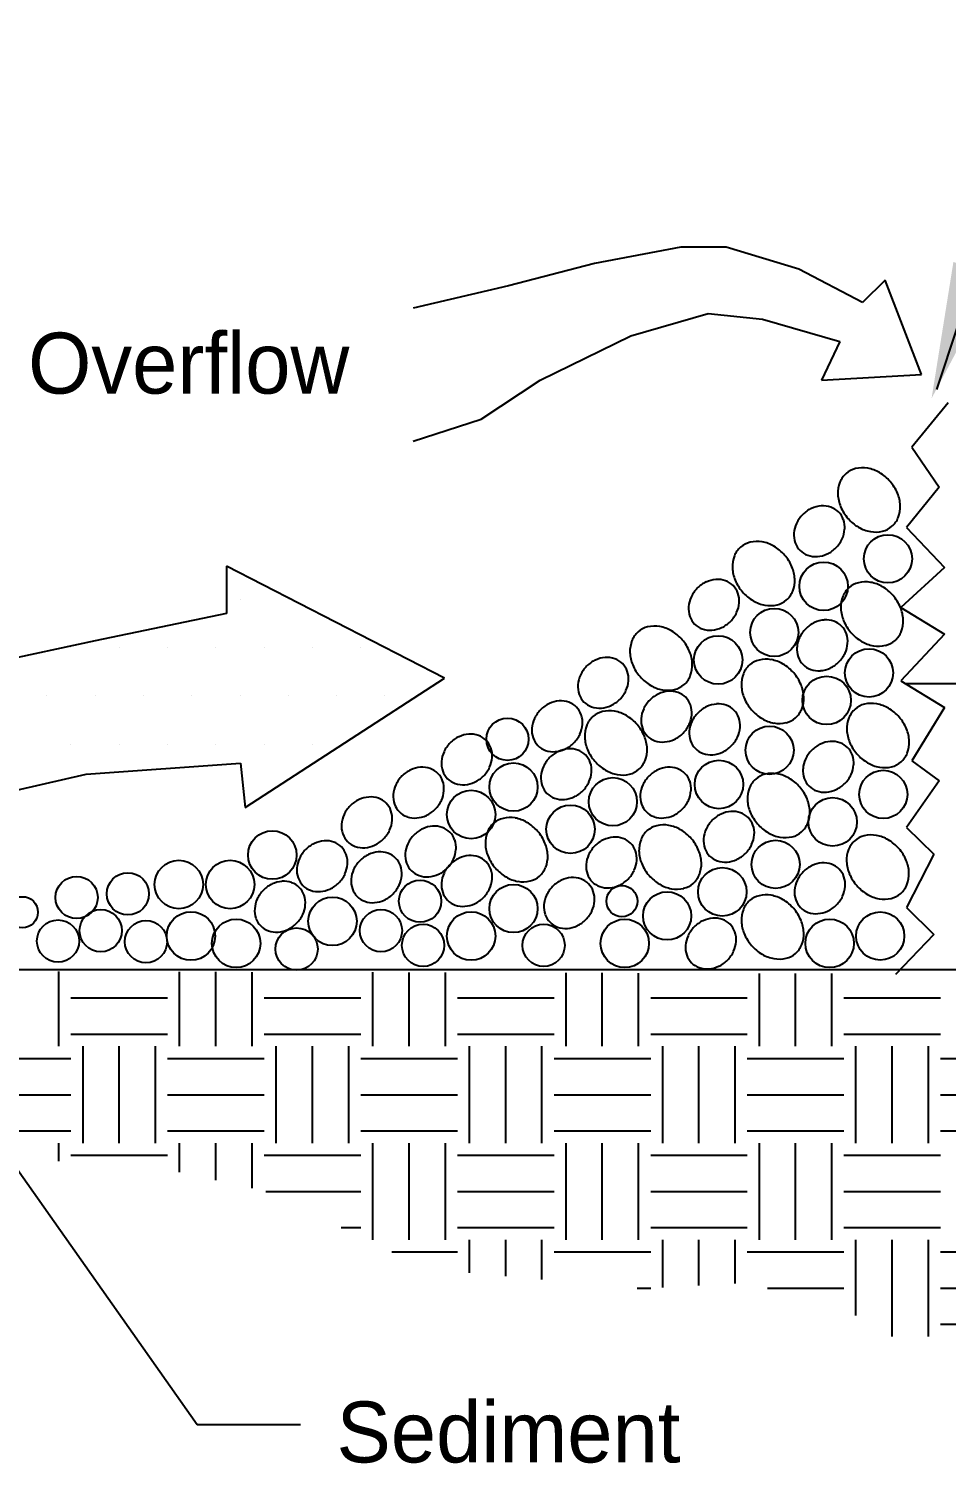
# Paper-space layout 'ESC' of a CAD drawing. Header units: feet, sheet in inches. Extents: x -1.2 to 33.8, y 0.1 to 22.9.
# Drawn here: x 21.08 to 22.379, y 10.375 to 12.406 of the extents above; entities that cross this region are included whole.
import ezdxf

# ---------------------------------------------------------------- set-up
doc = ezdxf.new("R2010")
doc.units = ezdxf.units.FT
doc.header["$MEASUREMENT"] = 0
doc.layers.add('TBLK', color=7, linetype='Continuous')
doc.styles.add('LEROY', font='leroy.shx')

# ---------------------------------------------------------------- blocks, each defined once
blk = doc.blocks.new('ESC DET')
at = {"layer": 'TBLK'}
for p, q in [((24.0185, 12.4035), (24.1877, 12.9142)), ((23.6562, 12.6053), (23.534, 12.5818)), ((23.7205, 12.6053), (23.6562, 12.6053)), ((23.8234, 12.5739), (23.7205, 12.6053)), ((23.534, 12.5818), (23.4119, 12.5503)), ((23.9134, 12.5268), (23.8234, 12.5739)), ((23.4119, 12.5503), (23.2769, 12.5189)), ((23.9455, 12.5582), (23.9134, 12.5268)), ((23.997, 12.4247), (23.9455, 12.5582)), ((23.5855, 12.4797), (23.6948, 12.5111)), ((23.6948, 12.5111), (23.7719, 12.5032)), ((23.7719, 12.5032), (23.8812, 12.4718)), ((23.4569, 12.4169), (23.5855, 12.4797)), ((23.8812, 12.4718), (23.8555, 12.4169)), ((23.8555, 12.4169), (23.997, 12.4247)), ((23.3733, 12.3619), (23.4569, 12.4169)), ((24.0347, 12.385), (23.9833, 12.3219)), ((23.2769, 12.3305), (23.3733, 12.3619)), ((23.9833, 12.3219), (24.022, 12.2653)), ((24.022, 12.2653), (23.9756, 12.2086)), ((23.9756, 12.2086), (24.0297, 12.152)), ((23.013, 12.1537), (23.013, 12.0865)), ((23.3213, 11.9951), (23.013, 12.1537)), ((24.0297, 12.152), (23.9679, 12.0953)), ((23.0319, 12.1071), (23.0319, 12.1071)), ((23.1003, 12.1071), (23.1003, 12.1071)), ((23.013, 12.0865), (22.8268, 12.0478)), ((23.9679, 12.0953), (24.0297, 12.0576)), ((22.8268, 12.0478), (22.5696, 11.9929)), ((22.7925, 12.0387), (22.7925, 12.0387)), ((22.8609, 12.0387), (22.8609, 12.0387)), ((22.9293, 12.0387), (22.9293, 12.0387)), ((22.9977, 12.0387), (22.9977, 12.0387)), ((23.0661, 12.0387), (23.0661, 12.0387)), ((23.1346, 12.0387), (23.1346, 12.0387)), ((23.203, 12.0387), (23.203, 12.0387)), ((24.0297, 12.0576), (23.9679, 11.9915)), ((23.0394, 11.8122), (23.3213, 11.9951)), ((23.9679, 11.9915), (24.0297, 11.9537)), ((23.9742, 11.9876), (24.5171, 11.9876)), ((22.7583, 11.9703), (22.7583, 11.9703)), ((22.8267, 11.9703), (22.8267, 11.9703)), ((22.8951, 11.9703), (22.8951, 11.9703)), ((22.9635, 11.9703), (22.9635, 11.9703)), ((23.0319, 11.9703), (23.0319, 11.9703)), ((23.1003, 11.9703), (23.1003, 11.9703)), ((23.1688, 11.9703), (23.1688, 11.9703)), ((23.2372, 11.9703), (23.2372, 11.9703)), ((24.0297, 11.9537), (23.9833, 11.8782)), ((22.7925, 11.9019), (22.7925, 11.9019)), ((22.8609, 11.9019), (22.8609, 11.9019)), ((22.9293, 11.9019), (22.9293, 11.9019)), ((22.9977, 11.9019), (22.9977, 11.9019)), ((23.0661, 11.9019), (23.0661, 11.9019)), ((23.1346, 11.9019), (23.1346, 11.9019)), ((23.9833, 11.8782), (24.022, 11.8499)), ((22.6082, 11.8123), (22.8139, 11.8594)), ((22.8139, 11.8594), (23.0325, 11.8751)), ((23.0325, 11.8751), (23.0394, 11.8122)), ((24.022, 11.8499), (23.9756, 11.7838)), ((23.9756, 11.7838), (24.0143, 11.746)), ((24.0143, 11.746), (23.9756, 11.6705)), ((23.9756, 11.6705), (24.0143, 11.6327)), ((24.0143, 11.6327), (23.9602, 11.5761)), ((24.517, 11.5827), (21.8384, 11.5827)), ((22.7754, 11.4743), (22.7754, 11.5802)), ((22.9464, 11.4743), (22.9464, 11.5797)), ((22.9977, 11.4743), (22.9977, 11.5796)), ((23.049, 11.4743), (23.049, 11.5794)), ((23.2201, 11.4743), (23.2201, 11.579)), ((23.2714, 11.4743), (23.2714, 11.5788)), ((23.3227, 11.4743), (23.3227, 11.5787)), ((23.4937, 11.4743), (23.4937, 11.5782)), ((23.545, 11.4743), (23.545, 11.5781)), ((23.5964, 11.4743), (23.5964, 11.5779)), ((23.7674, 11.4743), (23.7674, 11.5775)), ((23.8187, 11.4743), (23.8187, 11.5773)), ((23.87, 11.4743), (23.87, 11.5772)), ((22.5331, 11.56), (22.9711, 10.939)), ((22.7925, 11.5427), (22.9293, 11.5427)), ((23.0661, 11.5427), (23.203, 11.5427)), ((23.3398, 11.5427), (23.4766, 11.5427)), ((23.6135, 11.5427), (23.7503, 11.5427)), ((23.8871, 11.5427), (24.024, 11.5427)), ((22.7925, 11.4914), (22.9293, 11.4914)), ((23.0661, 11.4914), (23.203, 11.4914)), ((23.3398, 11.4914), (23.4766, 11.4914)), ((23.6135, 11.4914), (23.7503, 11.4914)), ((23.8871, 11.4914), (24.024, 11.4914)), ((22.8096, 11.3374), (22.8096, 11.4743)), ((22.8609, 11.3374), (22.8609, 11.4743)), ((22.9122, 11.3374), (22.9122, 11.4743)), ((23.0832, 11.3374), (23.0832, 11.4743)), ((23.1346, 11.3374), (23.1346, 11.4743)), ((23.1859, 11.3374), (23.1859, 11.4743)), ((23.3569, 11.3374), (23.3569, 11.4743)), ((23.4082, 11.3374), (23.4082, 11.4743)), ((23.4595, 11.3374), (23.4595, 11.4743)), ((23.6306, 11.3374), (23.6306, 11.4743)), ((23.6819, 11.3374), (23.6819, 11.4743)), ((23.7332, 11.3374), (23.7332, 11.4743)), ((23.9042, 11.3374), (23.9042, 11.4743)), ((23.9555, 11.3374), (23.9555, 11.4743)), ((24.0069, 11.3374), (24.0069, 11.4743)), ((22.6556, 11.4572), (22.7925, 11.4572)), ((22.9293, 11.4572), (23.0661, 11.4572)), ((23.203, 11.4572), (23.3398, 11.4572)), ((23.4766, 11.4572), (23.6135, 11.4572)), ((23.7503, 11.4572), (23.8871, 11.4572)), ((24.024, 11.4572), (24.1608, 11.4572)), ((22.6556, 11.4058), (22.7925, 11.4058)), ((22.9293, 11.4058), (23.0661, 11.4058)), ((23.203, 11.4058), (23.3398, 11.4058)), ((23.4766, 11.4058), (23.6135, 11.4058)), ((23.7503, 11.4058), (23.8871, 11.4058)), ((24.024, 11.4058), (24.1608, 11.4058)), ((22.6556, 11.3545), (22.7925, 11.3545)), ((22.9293, 11.3545), (23.0661, 11.3545)), ((23.203, 11.3545), (23.3398, 11.3545)), ((23.4766, 11.3545), (23.6135, 11.3545)), ((23.7503, 11.3545), (23.8871, 11.3545)), ((24.024, 11.3545), (24.1608, 11.3545)), ((22.7754, 11.3115), (22.7754, 11.3374)), ((22.9464, 11.2961), (22.9464, 11.3374)), ((22.9977, 11.2847), (22.9977, 11.3374)), ((23.049, 11.2733), (23.049, 11.3374)), ((23.2201, 11.2006), (23.2201, 11.3374)), ((23.2714, 11.2006), (23.2714, 11.3374)), ((23.3227, 11.2006), (23.3227, 11.3374)), ((23.4937, 11.2006), (23.4937, 11.3374)), ((23.545, 11.2006), (23.545, 11.3374)), ((23.5964, 11.2006), (23.5964, 11.3374)), ((23.7674, 11.2006), (23.7674, 11.3374)), ((23.8187, 11.2006), (23.8187, 11.3374)), ((23.87, 11.2006), (23.87, 11.3374)), ((22.7925, 11.3203), (22.9293, 11.3203)), ((23.0661, 11.3203), (23.203, 11.3203)), ((23.3398, 11.3203), (23.4766, 11.3203)), ((23.6135, 11.3203), (23.7503, 11.3203)), ((23.8871, 11.3203), (24.024, 11.3203)), ((23.0683, 11.269), (23.203, 11.269)), ((23.3398, 11.269), (23.4766, 11.269)), ((23.6135, 11.269), (23.7503, 11.269)), ((23.8871, 11.269), (24.024, 11.269)), ((23.1751, 11.2177), (23.203, 11.2177)), ((23.3398, 11.2177), (23.4766, 11.2177)), ((23.6135, 11.2177), (23.7503, 11.2177)), ((23.8871, 11.2177), (24.024, 11.2177)), ((23.3569, 11.1539), (23.3569, 11.2006)), ((23.4082, 11.1492), (23.4082, 11.2006)), ((23.4595, 11.1445), (23.4595, 11.2006)), ((23.6306, 11.1328), (23.6306, 11.2006)), ((23.6819, 11.1358), (23.6819, 11.2006)), ((23.7332, 11.1388), (23.7332, 11.2006)), ((23.9042, 11.0933), (23.9042, 11.2006)), ((23.9555, 11.0638), (23.9555, 11.2006)), ((24.0069, 11.0638), (24.0069, 11.2006)), ((23.2467, 11.1835), (23.3398, 11.1835)), ((23.4766, 11.1835), (23.6135, 11.1835)), ((23.7503, 11.1835), (23.8871, 11.1835)), ((24.024, 11.1835), (24.1608, 11.1835)), ((23.5944, 11.1322), (23.6135, 11.1322)), ((23.7791, 11.1322), (23.8871, 11.1322)), ((24.024, 11.1322), (24.1608, 11.1322)), ((24.024, 11.0809), (24.1608, 11.0809)), ((22.9711, 10.939), (23.1174, 10.939))]:
    blk.add_line(p, q, dxfattribs=at)
for centre, radius in [((23.9495, 12.1641), 0.0341), ((23.8584, 12.1252), 0.0343), ((23.7885, 12.0599), 0.0341), ((23.7091, 12.021), 0.0343), ((23.9227, 12.0026), 0.0341), ((23.8627, 11.9637), 0.0343), ((23.4107, 11.9088), 0.0299), ((23.7819, 11.8932), 0.0341), ((23.7102, 11.8448), 0.0343), ((23.4192, 11.8411), 0.0341), ((23.9429, 11.8307), 0.0341), ((23.3592, 11.8022), 0.0343), ((23.56, 11.8203), 0.0341), ((23.5, 11.7814), 0.0343), ((23.8712, 11.7918), 0.0343), ((23.0776, 11.7449), 0.0343), ((23.7904, 11.7317), 0.0341), ((22.9453, 11.7032), 0.0343), ((23.0179, 11.7032), 0.0343), ((22.8005, 11.6848), 0.0299), ((22.8731, 11.69), 0.0299), ((23.7149, 11.6928), 0.0343), ((23.2869, 11.6796), 0.0299), ((23.4192, 11.6692), 0.0341), ((23.5728, 11.6796), 0.022), ((22.7237, 11.664), 0.022), ((23.1629, 11.6511), 0.0343), ((23.6368, 11.6588), 0.0341), ((22.7742, 11.6232), 0.0299), ((22.8347, 11.6379), 0.0299), ((22.9624, 11.6303), 0.0343), ((23.0264, 11.6199), 0.0343), ((23.2315, 11.6379), 0.0299), ((23.3592, 11.6303), 0.0343), ((23.5768, 11.6199), 0.0343), ((23.8669, 11.6199), 0.0343), ((23.9386, 11.6303), 0.0341), ((22.8987, 11.6223), 0.0299), ((23.112, 11.6119), 0.0299), ((23.2912, 11.6171), 0.0299), ((23.4619, 11.6171), 0.0299)]:
    blk.add_circle(centre, radius, dxfattribs=at)
for centre, radius, start, end in [((23.9112, 12.2607), 0.032, 131.0935, 158.456), ((23.9112, 12.2607), 0.032, 103.731, 131.0935), ((23.9134, 12.2514), 0.0415, 79.7666, 103.731), ((23.9119, 12.2428), 0.0503, 59.4354, 79.7666), ((23.9061, 12.233), 0.0617, 41.0935, 59.4354), ((23.92, 12.2572), 0.0415, 158.456, 182.4204), ((23.9061, 12.233), 0.0617, 22.7517, 41.0935), ((23.9288, 12.2575), 0.0503, 182.4204, 202.7517), ((23.9166, 12.2374), 0.0503, 2.4204, 22.7517), ((23.8604, 12.1951), 0.0447, 135.0282, 154.6522), ((23.8604, 12.1951), 0.0447, 115.4042, 135.0282), ((23.8579, 12.2004), 0.0387, 94.3062, 115.4042), ((23.8575, 12.2051), 0.034, 70.7248, 94.3062), ((23.8592, 12.2101), 0.0287, 45.0282, 70.7248), ((23.8592, 12.2101), 0.0287, 19.3316, 45.0282), ((23.9393, 12.2619), 0.0617, 202.7517, 221.0935), ((23.9393, 12.2619), 0.0617, 221.0935, 239.4354), ((23.9342, 12.2342), 0.032, 311.0935, 338.456), ((23.9254, 12.2377), 0.0415, 338.456, 2.4204), ((23.855, 12.1976), 0.0387, 154.6522, 175.7502), ((23.8495, 12.2087), 0.0387, 334.6522, 355.7502), ((23.8543, 12.2084), 0.034, 355.7502, 19.3316), ((23.9335, 12.2521), 0.0503, 239.4354, 259.7666), ((23.932, 12.2435), 0.0415, 259.7666, 283.731), ((23.9342, 12.2342), 0.032, 283.731, 311.0935), ((23.7618, 12.1565), 0.032, 131.0935, 158.456), ((23.7618, 12.1565), 0.032, 103.731, 131.0935), ((23.7641, 12.1472), 0.0415, 79.7666, 103.731), ((23.7625, 12.1386), 0.0503, 59.4354, 79.7666), ((23.7567, 12.1288), 0.0617, 41.0935, 59.4354), ((23.8503, 12.198), 0.034, 175.7502, 199.3316), ((23.8453, 12.1962), 0.0287, 199.3316, 225.0282), ((23.8442, 12.2113), 0.0447, 315.0282, 334.6522), ((23.7707, 12.153), 0.0415, 158.456, 182.4204), ((23.7567, 12.1288), 0.0617, 22.7517, 41.0935), ((23.8453, 12.1962), 0.0287, 225.0282, 250.7248), ((23.8471, 12.2012), 0.034, 250.7248, 274.3062), ((23.8467, 12.2059), 0.0387, 274.3062, 295.4042), ((23.8442, 12.2113), 0.0447, 295.4042, 315.0282), ((23.7795, 12.1534), 0.0503, 182.4204, 202.7517), ((23.7672, 12.1332), 0.0503, 2.4204, 22.7517), ((23.7111, 12.0909), 0.0447, 135.0282, 154.6522), ((23.7111, 12.0909), 0.0447, 115.4042, 135.0282), ((23.7085, 12.0962), 0.0387, 94.3062, 115.4042), ((23.7082, 12.101), 0.034, 70.7248, 94.3062), ((23.7099, 12.1059), 0.0287, 45.0282, 70.7248), ((23.7099, 12.1059), 0.0287, 19.3316, 45.0282), ((23.79, 12.1578), 0.0617, 202.7517, 221.0935), ((23.776, 12.1335), 0.0415, 338.456, 2.4204), ((23.9154, 12.0992), 0.032, 131.0935, 158.456), ((23.9154, 12.0992), 0.032, 103.731, 131.0935), ((23.9177, 12.0899), 0.0415, 79.7666, 103.731), ((23.9161, 12.0813), 0.0503, 59.4354, 79.7666), ((23.9103, 12.0715), 0.0617, 41.0935, 59.4354), ((23.7057, 12.0934), 0.0387, 154.6522, 175.7502), ((23.7002, 12.1045), 0.0387, 334.6522, 355.7502), ((23.7049, 12.1042), 0.034, 355.7502, 19.3316), ((23.79, 12.1578), 0.0617, 221.0935, 239.4354), ((23.7842, 12.148), 0.0503, 239.4354, 259.7666), ((23.7849, 12.13), 0.032, 283.731, 311.0935), ((23.7849, 12.13), 0.032, 311.0935, 338.456), ((23.9243, 12.0957), 0.0415, 158.456, 182.4204), ((23.9103, 12.0715), 0.0617, 22.7517, 41.0935), ((23.701, 12.0938), 0.034, 175.7502, 199.3316), ((23.696, 12.092), 0.0287, 199.3316, 225.0282), ((23.6948, 12.1071), 0.0447, 315.0282, 334.6522), ((23.7826, 12.1393), 0.0415, 259.7666, 283.731), ((23.9331, 12.096), 0.0503, 182.4204, 202.7517), ((23.9208, 12.0759), 0.0503, 2.4204, 22.7517), ((23.6168, 12.0367), 0.032, 131.0935, 158.456), ((23.6168, 12.0367), 0.032, 103.731, 131.0935), ((23.619, 12.0274), 0.0415, 79.7666, 103.731), ((23.6175, 12.0187), 0.0503, 59.4354, 79.7666), ((23.6117, 12.0089), 0.0617, 41.0935, 59.4354), ((23.696, 12.092), 0.0287, 225.0282, 250.7248), ((23.6977, 12.097), 0.034, 250.7248, 274.3062), ((23.6974, 12.1017), 0.0387, 274.3062, 295.4042), ((23.6948, 12.1071), 0.0447, 295.4042, 315.0282), ((23.8647, 12.0335), 0.0447, 135.0282, 154.6522), ((23.8647, 12.0335), 0.0447, 115.4042, 135.0282), ((23.8621, 12.0389), 0.0387, 94.3062, 115.4042), ((23.8618, 12.0436), 0.034, 70.7248, 94.3062), ((23.8635, 12.0486), 0.0287, 45.0282, 70.7248), ((23.8635, 12.0486), 0.0287, 19.3316, 45.0282), ((23.9436, 12.1004), 0.0617, 202.7517, 221.0935), ((23.9436, 12.1004), 0.0617, 221.0935, 239.4354), ((23.9385, 12.0727), 0.032, 311.0935, 338.456), ((23.9296, 12.0762), 0.0415, 338.456, 2.4204), ((23.6256, 12.0332), 0.0415, 158.456, 182.4204), ((23.6117, 12.0089), 0.0617, 22.7517, 41.0935), ((23.8546, 12.0365), 0.034, 175.7502, 199.3316), ((23.8593, 12.0361), 0.0387, 154.6522, 175.7502), ((23.8538, 12.0472), 0.0387, 334.6522, 355.7502), ((23.8585, 12.0469), 0.034, 355.7502, 19.3316), ((23.9378, 12.0906), 0.0503, 239.4354, 259.7666), ((23.9362, 12.082), 0.0415, 259.7666, 283.731), ((23.9385, 12.0727), 0.032, 283.731, 311.0935), ((23.5544, 11.9805), 0.0447, 115.4042, 135.0282), ((23.5518, 11.9859), 0.0387, 94.3062, 115.4042), ((23.5514, 11.9906), 0.034, 70.7248, 94.3062), ((23.5532, 11.9956), 0.0287, 45.0282, 70.7248), ((23.6344, 12.0335), 0.0503, 182.4204, 202.7517), ((23.6222, 12.0133), 0.0503, 2.4204, 22.7517), ((23.7746, 11.9898), 0.032, 103.731, 131.0935), ((23.7769, 11.9805), 0.0415, 79.7666, 103.731), ((23.7753, 11.9719), 0.0503, 59.4354, 79.7666), ((23.8496, 12.0347), 0.0287, 199.3316, 225.0282), ((23.8484, 12.0498), 0.0447, 295.4042, 315.0282), ((23.8484, 12.0498), 0.0447, 315.0282, 334.6522), ((23.549, 11.9831), 0.0387, 154.6522, 175.7502), ((23.5544, 11.9805), 0.0447, 135.0282, 154.6522), ((23.5532, 11.9956), 0.0287, 19.3316, 45.0282), ((23.5482, 11.9939), 0.034, 355.7502, 19.3316), ((23.6449, 12.0379), 0.0617, 202.7517, 221.0935), ((23.6398, 12.0102), 0.032, 311.0935, 338.456), ((23.631, 12.0137), 0.0415, 338.456, 2.4204), ((23.7835, 11.9863), 0.0415, 158.456, 182.4204), ((23.7746, 11.9898), 0.032, 131.0935, 158.456), ((23.7695, 11.9621), 0.0617, 41.0935, 59.4354), ((23.7695, 11.9621), 0.0617, 22.7517, 41.0935), ((23.8496, 12.0347), 0.0287, 225.0282, 250.7248), ((23.8513, 12.0397), 0.034, 250.7248, 274.3062), ((23.851, 12.0444), 0.0387, 274.3062, 295.4042), ((23.5443, 11.9834), 0.034, 175.7502, 199.3316), ((23.5381, 11.9968), 0.0447, 315.0282, 334.6522), ((23.5435, 11.9942), 0.0387, 334.6522, 355.7502), ((23.6449, 12.0379), 0.0617, 221.0935, 239.4354), ((23.6391, 12.0281), 0.0503, 239.4354, 259.7666), ((23.6376, 12.0195), 0.0415, 259.7666, 283.731), ((23.6398, 12.0102), 0.032, 283.731, 311.0935), ((23.7923, 11.9866), 0.0503, 182.4204, 202.7517), ((23.78, 11.9665), 0.0503, 2.4204, 22.7517), ((23.4892, 11.9189), 0.0447, 115.4042, 135.0282), ((23.4867, 11.9243), 0.0387, 94.3062, 115.4042), ((23.4863, 11.929), 0.034, 70.7248, 94.3062), ((23.488, 11.934), 0.0287, 45.0282, 70.7248), ((23.5393, 11.9817), 0.0287, 199.3316, 225.0282), ((23.5393, 11.9817), 0.0287, 225.0282, 250.7248), ((23.5381, 11.9968), 0.0447, 295.4042, 315.0282), ((23.644, 11.9327), 0.0447, 135.0282, 154.6522), ((23.644, 11.9327), 0.0447, 115.4042, 135.0282), ((23.6414, 11.9381), 0.0387, 94.3062, 115.4042), ((23.641, 11.9428), 0.034, 70.7248, 94.3062), ((23.6428, 11.9478), 0.0287, 45.0282, 70.7248), ((23.6428, 11.9478), 0.0287, 19.3316, 45.0282), ((23.6378, 11.946), 0.034, 355.7502, 19.3316), ((23.7097, 11.92), 0.0387, 94.3062, 115.4042), ((23.7093, 11.9248), 0.034, 70.7248, 94.3062), ((23.8028, 11.991), 0.0617, 202.7517, 221.0935), ((23.7888, 11.9668), 0.0415, 338.456, 2.4204), ((23.924, 11.9273), 0.032, 103.731, 131.0935), ((23.9262, 11.918), 0.0415, 79.7666, 103.731), ((23.9247, 11.9093), 0.0503, 59.4354, 79.7666), ((23.4838, 11.9215), 0.0387, 154.6522, 175.7502), ((23.4892, 11.9189), 0.0447, 135.0282, 154.6522), ((23.488, 11.934), 0.0287, 19.3316, 45.0282), ((23.4831, 11.9323), 0.034, 355.7502, 19.3316), ((23.5528, 11.9168), 0.032, 131.0935, 158.456), ((23.541, 11.9867), 0.034, 250.7248, 274.3062), ((23.5528, 11.9168), 0.032, 103.731, 131.0935), ((23.5407, 11.9914), 0.0387, 274.3062, 295.4042), ((23.555, 11.9076), 0.0415, 79.7666, 103.731), ((23.5535, 11.8989), 0.0503, 59.4354, 79.7666), ((23.5477, 11.8891), 0.0617, 41.0935, 59.4354), ((23.6339, 11.9356), 0.034, 175.7502, 199.3316), ((23.6386, 11.9352), 0.0387, 154.6522, 175.7502), ((23.6331, 11.9464), 0.0387, 334.6522, 355.7502), ((23.7122, 11.9147), 0.0447, 135.0282, 154.6522), ((23.7122, 11.9147), 0.0447, 115.4042, 135.0282), ((23.7111, 11.9297), 0.0287, 45.0282, 70.7248), ((23.7111, 11.9297), 0.0287, 19.3316, 45.0282), ((23.7061, 11.928), 0.034, 355.7502, 19.3316), ((23.8028, 11.991), 0.0617, 221.0935, 239.4354), ((23.797, 11.9812), 0.0503, 239.4354, 259.7666), ((23.7977, 11.9633), 0.032, 283.731, 311.0935), ((23.7977, 11.9633), 0.032, 311.0935, 338.456), ((23.9328, 11.9238), 0.0415, 158.456, 182.4204), ((23.924, 11.9273), 0.032, 131.0935, 158.456), ((23.9189, 11.8995), 0.0617, 41.0935, 59.4354), ((23.9189, 11.8995), 0.0617, 22.7517, 41.0935), ((23.4791, 11.9218), 0.034, 175.7502, 199.3316), ((23.4783, 11.9326), 0.0387, 334.6522, 355.7502), ((23.5616, 11.9133), 0.0415, 158.456, 182.4204), ((23.5477, 11.8891), 0.0617, 22.7517, 41.0935), ((23.6289, 11.9338), 0.0287, 199.3316, 225.0282), ((23.6277, 11.9489), 0.0447, 295.4042, 315.0282), ((23.6277, 11.9489), 0.0447, 315.0282, 334.6522), ((23.7068, 11.9172), 0.0387, 154.6522, 175.7502), ((23.7021, 11.9176), 0.034, 175.7502, 199.3316), ((23.7014, 11.9283), 0.0387, 334.6522, 355.7502), ((23.7954, 11.9726), 0.0415, 259.7666, 283.731), ((23.9416, 11.9241), 0.0503, 182.4204, 202.7517), ((23.9294, 11.9039), 0.0503, 2.4204, 22.7517), ((23.3612, 11.872), 0.0447, 135.0282, 154.6522), ((23.3612, 11.872), 0.0447, 115.4042, 135.0282), ((23.3587, 11.8774), 0.0387, 94.3062, 115.4042), ((23.3583, 11.8821), 0.034, 70.7248, 94.3062), ((23.36, 11.8871), 0.0287, 45.0282, 70.7248), ((23.36, 11.8871), 0.0287, 19.3316, 45.0282), ((23.3551, 11.8854), 0.034, 355.7502, 19.3316), ((23.4741, 11.9201), 0.0287, 199.3316, 225.0282), ((23.4741, 11.9201), 0.0287, 225.0282, 250.7248), ((23.473, 11.9352), 0.0447, 295.4042, 315.0282), ((23.473, 11.9352), 0.0447, 315.0282, 334.6522), ((23.5704, 11.9137), 0.0503, 182.4204, 202.7517), ((23.5582, 11.8935), 0.0503, 2.4204, 22.7517), ((23.6289, 11.9338), 0.0287, 225.0282, 250.7248), ((23.6306, 11.9388), 0.034, 250.7248, 274.3062), ((23.6303, 11.9435), 0.0387, 274.3062, 295.4042), ((23.6971, 11.9158), 0.0287, 199.3316, 225.0282), ((23.696, 11.9309), 0.0447, 295.4042, 315.0282), ((23.696, 11.9309), 0.0447, 315.0282, 334.6522), ((23.8732, 11.8616), 0.0447, 115.4042, 135.0282), ((23.8707, 11.867), 0.0387, 94.3062, 115.4042), ((23.8703, 11.8717), 0.034, 70.7248, 94.3062), ((23.872, 11.8767), 0.0287, 45.0282, 70.7248), ((23.872, 11.8767), 0.0287, 19.3316, 45.0282), ((23.9521, 11.9285), 0.0617, 202.7517, 221.0935), ((23.9382, 11.9043), 0.0415, 338.456, 2.4204), ((23.3511, 11.875), 0.034, 175.7502, 199.3316), ((23.3558, 11.8746), 0.0387, 154.6522, 175.7502), ((23.3503, 11.8857), 0.0387, 334.6522, 355.7502), ((23.502, 11.8512), 0.0447, 135.0282, 154.6522), ((23.4759, 11.9251), 0.034, 250.7248, 274.3062), ((23.502, 11.8512), 0.0447, 115.4042, 135.0282), ((23.4755, 11.9298), 0.0387, 274.3062, 295.4042), ((23.4995, 11.8566), 0.0387, 94.3062, 115.4042), ((23.4991, 11.8613), 0.034, 70.7248, 94.3062), ((23.5008, 11.8663), 0.0287, 45.0282, 70.7248), ((23.5008, 11.8663), 0.0287, 19.3316, 45.0282), ((23.5809, 11.9181), 0.0617, 202.7517, 221.0935), ((23.5809, 11.9181), 0.0617, 221.0935, 239.4354), ((23.5758, 11.8904), 0.032, 311.0935, 338.456), ((23.567, 11.8939), 0.0415, 338.456, 2.4204), ((23.6971, 11.9158), 0.0287, 225.0282, 250.7248), ((23.6989, 11.9208), 0.034, 250.7248, 274.3062), ((23.6985, 11.9255), 0.0387, 274.3062, 295.4042), ((23.8678, 11.8642), 0.0387, 154.6522, 175.7502), ((23.8732, 11.8616), 0.0447, 135.0282, 154.6522), ((23.8671, 11.875), 0.034, 355.7502, 19.3316), ((23.9521, 11.9285), 0.0617, 221.0935, 239.4354), ((23.947, 11.9008), 0.032, 283.731, 311.0935), ((23.947, 11.9008), 0.032, 311.0935, 338.456), ((23.2929, 11.8252), 0.0447, 135.0282, 154.6522), ((23.2929, 11.8252), 0.0447, 115.4042, 135.0282), ((23.2904, 11.8305), 0.0387, 94.3062, 115.4042), ((23.29, 11.8353), 0.034, 70.7248, 94.3062), ((23.2918, 11.8402), 0.0287, 45.0282, 70.7248), ((23.2918, 11.8402), 0.0287, 19.3316, 45.0282), ((23.3461, 11.8732), 0.0287, 199.3316, 225.0282), ((23.345, 11.8883), 0.0447, 295.4042, 315.0282), ((23.345, 11.8883), 0.0447, 315.0282, 334.6522), ((23.4919, 11.8541), 0.034, 175.7502, 199.3316), ((23.4966, 11.8538), 0.0387, 154.6522, 175.7502), ((23.4911, 11.8649), 0.0387, 334.6522, 355.7502), ((23.4959, 11.8645), 0.034, 355.7502, 19.3316), ((23.5751, 11.9083), 0.0503, 239.4354, 259.7666), ((23.5736, 11.8996), 0.0415, 259.7666, 283.731), ((23.5758, 11.8904), 0.032, 283.731, 311.0935), ((23.6428, 11.8252), 0.0447, 135.0282, 154.6522), ((23.6428, 11.8252), 0.0447, 115.4042, 135.0282), ((23.6403, 11.8305), 0.0387, 94.3062, 115.4042), ((23.6399, 11.8353), 0.034, 70.7248, 94.3062), ((23.6416, 11.8402), 0.0287, 45.0282, 70.7248), ((23.6416, 11.8402), 0.0287, 19.3316, 45.0282), ((23.7832, 11.8283), 0.032, 103.731, 131.0935), ((23.7854, 11.819), 0.0415, 79.7666, 103.731), ((23.7839, 11.8104), 0.0503, 59.4354, 79.7666), ((23.8631, 11.8645), 0.034, 175.7502, 199.3316), ((23.857, 11.8779), 0.0447, 315.0282, 334.6522), ((23.8623, 11.8753), 0.0387, 334.6522, 355.7502), ((23.9463, 11.9187), 0.0503, 239.4354, 259.7666), ((23.9448, 11.9101), 0.0415, 259.7666, 283.731), ((23.2876, 11.8277), 0.0387, 154.6522, 175.7502), ((23.2821, 11.8388), 0.0387, 334.6522, 355.7502), ((23.2868, 11.8385), 0.034, 355.7502, 19.3316), ((23.3461, 11.8732), 0.0287, 225.0282, 250.7248), ((23.3479, 11.8782), 0.034, 250.7248, 274.3062), ((23.3475, 11.8829), 0.0387, 274.3062, 295.4042), ((23.4869, 11.8524), 0.0287, 199.3316, 225.0282), ((23.4858, 11.8675), 0.0447, 295.4042, 315.0282), ((23.4858, 11.8675), 0.0447, 315.0282, 334.6522), ((23.6374, 11.8277), 0.0387, 154.6522, 175.7502), ((23.6319, 11.8388), 0.0387, 334.6522, 355.7502), ((23.6367, 11.8385), 0.034, 355.7502, 19.3316), ((23.792, 11.8248), 0.0415, 158.456, 182.4204), ((23.7832, 11.8283), 0.032, 131.0935, 158.456), ((23.7781, 11.8006), 0.0617, 41.0935, 59.4354), ((23.7781, 11.8006), 0.0617, 22.7517, 41.0935), ((23.8581, 11.8628), 0.0287, 199.3316, 225.0282), ((23.8581, 11.8628), 0.0287, 225.0282, 250.7248), ((23.8599, 11.8678), 0.034, 250.7248, 274.3062), ((23.8595, 11.8725), 0.0387, 274.3062, 295.4042), ((23.857, 11.8779), 0.0447, 295.4042, 315.0282), ((23.2196, 11.783), 0.0447, 115.4042, 135.0282), ((23.2171, 11.7884), 0.0387, 94.3062, 115.4042), ((23.2167, 11.7931), 0.034, 70.7248, 94.3062), ((23.2185, 11.7981), 0.0287, 45.0282, 70.7248), ((23.2185, 11.7981), 0.0287, 19.3316, 45.0282), ((23.2828, 11.8281), 0.034, 175.7502, 199.3316), ((23.2779, 11.8263), 0.0287, 199.3316, 225.0282), ((23.2767, 11.8414), 0.0447, 315.0282, 334.6522), ((23.4869, 11.8524), 0.0287, 225.0282, 250.7248), ((23.4887, 11.8574), 0.034, 250.7248, 274.3062), ((23.4883, 11.8621), 0.0387, 274.3062, 295.4042), ((23.6327, 11.8281), 0.034, 175.7502, 199.3316), ((23.6277, 11.8263), 0.0287, 199.3316, 225.0282), ((23.6266, 11.8414), 0.0447, 315.0282, 334.6522), ((23.8008, 11.8251), 0.0503, 182.4204, 202.7517), ((23.7886, 11.805), 0.0503, 2.4204, 22.7517), ((23.2143, 11.7856), 0.0387, 154.6522, 175.7502), ((23.2196, 11.783), 0.0447, 135.0282, 154.6522), ((23.2135, 11.7964), 0.034, 355.7502, 19.3316), ((23.2779, 11.8263), 0.0287, 225.0282, 250.7248), ((23.2796, 11.8313), 0.034, 250.7248, 274.3062), ((23.2792, 11.836), 0.0387, 274.3062, 295.4042), ((23.2767, 11.8414), 0.0447, 295.4042, 315.0282), ((23.412, 11.7657), 0.032, 103.731, 131.0935), ((23.4142, 11.7565), 0.0415, 79.7666, 103.731), ((23.4127, 11.7478), 0.0503, 59.4354, 79.7666), ((23.6277, 11.8263), 0.0287, 225.0282, 250.7248), ((23.6295, 11.8313), 0.034, 250.7248, 274.3062), ((23.6291, 11.836), 0.0387, 274.3062, 295.4042), ((23.6266, 11.8414), 0.0447, 295.4042, 315.0282), ((23.7324, 11.7626), 0.0447, 115.4042, 135.0282), ((23.7299, 11.768), 0.0387, 94.3062, 115.4042), ((23.7295, 11.7727), 0.034, 70.7248, 94.3062), ((23.7312, 11.7777), 0.0287, 45.0282, 70.7248), ((23.7312, 11.7777), 0.0287, 19.3316, 45.0282), ((23.8113, 11.8295), 0.0617, 202.7517, 221.0935), ((23.7974, 11.8053), 0.0415, 338.456, 2.4204), ((23.2095, 11.7859), 0.034, 175.7502, 199.3316), ((23.2046, 11.7842), 0.0287, 199.3316, 225.0282), ((23.2034, 11.7993), 0.0447, 315.0282, 334.6522), ((23.2088, 11.7967), 0.0387, 334.6522, 355.7502), ((23.31, 11.7418), 0.0447, 115.4042, 135.0282), ((23.3075, 11.7472), 0.0387, 94.3062, 115.4042), ((23.3071, 11.7519), 0.034, 70.7248, 94.3062), ((23.3088, 11.7569), 0.0287, 45.0282, 70.7248), ((23.3088, 11.7569), 0.0287, 19.3316, 45.0282), ((23.4208, 11.7623), 0.0415, 158.456, 182.4204), ((23.412, 11.7657), 0.032, 131.0935, 158.456), ((23.4069, 11.738), 0.0617, 41.0935, 59.4354), ((23.4069, 11.738), 0.0617, 22.7517, 41.0935), ((23.6296, 11.7553), 0.032, 131.0935, 158.456), ((23.6296, 11.7553), 0.032, 103.731, 131.0935), ((23.6318, 11.7461), 0.0415, 79.7666, 103.731), ((23.6303, 11.7374), 0.0503, 59.4354, 79.7666), ((23.6245, 11.7276), 0.0617, 41.0935, 59.4354), ((23.727, 11.7652), 0.0387, 154.6522, 175.7502), ((23.7324, 11.7626), 0.0447, 135.0282, 154.6522), ((23.7263, 11.776), 0.034, 355.7502, 19.3316), ((23.8113, 11.8295), 0.0617, 221.0935, 239.4354), ((23.8055, 11.8197), 0.0503, 239.4354, 259.7666), ((23.8062, 11.8018), 0.032, 283.731, 311.0935), ((23.8062, 11.8018), 0.032, 311.0935, 338.456), ((23.1564, 11.721), 0.0447, 115.4042, 135.0282), ((23.1539, 11.7264), 0.0387, 94.3062, 115.4042), ((23.1535, 11.7311), 0.034, 70.7248, 94.3062), ((23.1552, 11.7361), 0.0287, 45.0282, 70.7248), ((23.1552, 11.7361), 0.0287, 19.3316, 45.0282), ((23.2046, 11.7842), 0.0287, 225.0282, 250.7248), ((23.2063, 11.7892), 0.034, 250.7248, 274.3062), ((23.2059, 11.7939), 0.0387, 274.3062, 295.4042), ((23.2034, 11.7993), 0.0447, 295.4042, 315.0282), ((23.3046, 11.7444), 0.0387, 154.6522, 175.7502), ((23.31, 11.7418), 0.0447, 135.0282, 154.6522), ((23.3039, 11.7551), 0.034, 355.7502, 19.3316), ((23.4296, 11.7626), 0.0503, 182.4204, 202.7517), ((23.4174, 11.7424), 0.0503, 2.4204, 22.7517), ((23.566, 11.7262), 0.0447, 135.0282, 154.6522), ((23.566, 11.7262), 0.0447, 115.4042, 135.0282), ((23.5635, 11.7316), 0.0387, 94.3062, 115.4042), ((23.5631, 11.7363), 0.034, 70.7248, 94.3062), ((23.5648, 11.7413), 0.0287, 45.0282, 70.7248), ((23.5648, 11.7413), 0.0287, 19.3316, 45.0282), ((23.6384, 11.7518), 0.0415, 158.456, 182.4204), ((23.6245, 11.7276), 0.0617, 22.7517, 41.0935), ((23.7223, 11.7655), 0.034, 175.7502, 199.3316), ((23.7173, 11.7638), 0.0287, 199.3316, 225.0282), ((23.7162, 11.7789), 0.0447, 315.0282, 334.6522), ((23.7215, 11.7763), 0.0387, 334.6522, 355.7502), ((23.804, 11.8111), 0.0415, 259.7666, 283.731), ((23.9236, 11.7411), 0.032, 131.0935, 158.456), ((23.9236, 11.7411), 0.032, 103.731, 131.0935), ((23.9258, 11.7318), 0.0415, 79.7666, 103.731), ((23.9243, 11.7232), 0.0503, 59.4354, 79.7666), ((23.9185, 11.7134), 0.0617, 41.0935, 59.4354), ((23.151, 11.7235), 0.0387, 154.6522, 175.7502), ((23.1564, 11.721), 0.0447, 135.0282, 154.6522), ((23.1503, 11.7343), 0.034, 355.7502, 19.3316), ((23.2332, 11.7053), 0.0447, 135.0282, 154.6522), ((23.2332, 11.7053), 0.0447, 115.4042, 135.0282), ((23.2307, 11.7107), 0.0387, 94.3062, 115.4042), ((23.2303, 11.7154), 0.034, 70.7248, 94.3062), ((23.232, 11.7204), 0.0287, 45.0282, 70.7248), ((23.232, 11.7204), 0.0287, 19.3316, 45.0282), ((23.2999, 11.7447), 0.034, 175.7502, 199.3316), ((23.2938, 11.758), 0.0447, 315.0282, 334.6522), ((23.3612, 11.7001), 0.0447, 115.4042, 135.0282), ((23.2991, 11.7555), 0.0387, 334.6522, 355.7502), ((23.3587, 11.7055), 0.0387, 94.3062, 115.4042), ((23.3583, 11.7102), 0.034, 70.7248, 94.3062), ((23.36, 11.7152), 0.0287, 45.0282, 70.7248), ((23.36, 11.7152), 0.0287, 19.3316, 45.0282), ((23.4401, 11.767), 0.0617, 202.7517, 221.0935), ((23.4262, 11.7428), 0.0415, 338.456, 2.4204), ((23.5606, 11.7287), 0.0387, 154.6522, 175.7502), ((23.5551, 11.7399), 0.0387, 334.6522, 355.7502), ((23.5599, 11.7395), 0.034, 355.7502, 19.3316), ((23.6472, 11.7522), 0.0503, 182.4204, 202.7517), ((23.635, 11.732), 0.0503, 2.4204, 22.7517), ((23.6438, 11.7324), 0.0415, 338.456, 2.4204), ((23.7173, 11.7638), 0.0287, 225.0282, 250.7248), ((23.7191, 11.7688), 0.034, 250.7248, 274.3062), ((23.7187, 11.7735), 0.0387, 274.3062, 295.4042), ((23.7162, 11.7789), 0.0447, 295.4042, 315.0282), ((23.8583, 11.6998), 0.034, 70.7248, 94.3062), ((23.9324, 11.7376), 0.0415, 158.456, 182.4204), ((23.9412, 11.738), 0.0503, 182.4204, 202.7517), ((23.9185, 11.7134), 0.0617, 22.7517, 41.0935), ((23.929, 11.7178), 0.0503, 2.4204, 22.7517), ((23.1463, 11.7239), 0.034, 175.7502, 199.3316), ((23.1402, 11.7372), 0.0447, 315.0282, 334.6522), ((23.1455, 11.7347), 0.0387, 334.6522, 355.7502), ((23.2278, 11.7079), 0.0387, 154.6522, 175.7502), ((23.2223, 11.719), 0.0387, 334.6522, 355.7502), ((23.2271, 11.7187), 0.034, 355.7502, 19.3316), ((23.2949, 11.743), 0.0287, 199.3316, 225.0282), ((23.2949, 11.743), 0.0287, 225.0282, 250.7248), ((23.2967, 11.7479), 0.034, 250.7248, 274.3062), ((23.2963, 11.7527), 0.0387, 274.3062, 295.4042), ((23.2938, 11.758), 0.0447, 295.4042, 315.0282), ((23.3558, 11.7027), 0.0387, 154.6522, 175.7502), ((23.3612, 11.7001), 0.0447, 135.0282, 154.6522), ((23.3551, 11.7135), 0.034, 355.7502, 19.3316), ((23.4401, 11.767), 0.0617, 221.0935, 239.4354), ((23.4343, 11.7572), 0.0503, 239.4354, 259.7666), ((23.435, 11.7393), 0.032, 283.731, 311.0935), ((23.435, 11.7393), 0.032, 311.0935, 338.456), ((23.5559, 11.7291), 0.034, 175.7502, 199.3316), ((23.5509, 11.7273), 0.0287, 199.3316, 225.0282), ((23.5498, 11.7424), 0.0447, 315.0282, 334.6522), ((23.6577, 11.7566), 0.0617, 202.7517, 221.0935), ((23.6577, 11.7566), 0.0617, 221.0935, 239.4354), ((23.6526, 11.7289), 0.032, 311.0935, 338.456), ((23.8612, 11.6897), 0.0447, 135.0282, 154.6522), ((23.8612, 11.6897), 0.0447, 115.4042, 135.0282), ((23.8586, 11.6951), 0.0387, 94.3062, 115.4042), ((23.86, 11.7048), 0.0287, 45.0282, 70.7248), ((23.86, 11.7048), 0.0287, 19.3316, 45.0282), ((23.855, 11.703), 0.034, 355.7502, 19.3316), ((23.9517, 11.7424), 0.0617, 202.7517, 221.0935), ((23.9378, 11.7182), 0.0415, 338.456, 2.4204), ((23.0967, 11.6637), 0.0447, 135.0282, 154.6522), ((23.0967, 11.6637), 0.0447, 115.4042, 135.0282), ((23.0941, 11.669), 0.0387, 94.3062, 115.4042), ((23.0938, 11.6738), 0.034, 70.7248, 94.3062), ((23.0955, 11.6787), 0.0287, 45.0282, 70.7248), ((23.1413, 11.7221), 0.0287, 199.3316, 225.0282), ((23.0955, 11.6787), 0.0287, 19.3316, 45.0282), ((23.1413, 11.7221), 0.0287, 225.0282, 250.7248), ((23.1431, 11.7271), 0.034, 250.7248, 274.3062), ((23.1427, 11.7318), 0.0387, 274.3062, 295.4042), ((23.1402, 11.7372), 0.0447, 295.4042, 315.0282), ((23.2231, 11.7082), 0.034, 175.7502, 199.3316), ((23.2181, 11.7065), 0.0287, 199.3316, 225.0282), ((23.217, 11.7216), 0.0447, 315.0282, 334.6522), ((23.3511, 11.703), 0.034, 175.7502, 199.3316), ((23.345, 11.7164), 0.0447, 315.0282, 334.6522), ((23.3503, 11.7138), 0.0387, 334.6522, 355.7502), ((23.4328, 11.7486), 0.0415, 259.7666, 283.731), ((23.5063, 11.6689), 0.0447, 135.0282, 154.6522), ((23.5063, 11.6689), 0.0447, 115.4042, 135.0282), ((23.5037, 11.6743), 0.0387, 94.3062, 115.4042), ((23.5034, 11.679), 0.034, 70.7248, 94.3062), ((23.5051, 11.684), 0.0287, 45.0282, 70.7248), ((23.5051, 11.684), 0.0287, 19.3316, 45.0282), ((23.5509, 11.7273), 0.0287, 225.0282, 250.7248), ((23.5001, 11.6822), 0.034, 355.7502, 19.3316), ((23.5527, 11.7323), 0.034, 250.7248, 274.3062), ((23.5523, 11.737), 0.0387, 274.3062, 295.4042), ((23.5498, 11.7424), 0.0447, 295.4042, 315.0282), ((23.6519, 11.7468), 0.0503, 239.4354, 259.7666), ((23.6504, 11.7381), 0.0415, 259.7666, 283.731), ((23.6526, 11.7289), 0.032, 283.731, 311.0935), ((23.8511, 11.6926), 0.034, 175.7502, 199.3316), ((23.8558, 11.6923), 0.0387, 154.6522, 175.7502), ((23.8503, 11.7034), 0.0387, 334.6522, 355.7502), ((23.9517, 11.7424), 0.0617, 221.0935, 239.4354), ((23.9466, 11.7147), 0.032, 311.0935, 338.456), ((23.0913, 11.6662), 0.0387, 154.6522, 175.7502), ((23.0858, 11.6773), 0.0387, 334.6522, 355.7502), ((23.0905, 11.677), 0.034, 355.7502, 19.3316), ((23.2181, 11.7065), 0.0287, 225.0282, 250.7248), ((23.2199, 11.7115), 0.034, 250.7248, 274.3062), ((23.2195, 11.7162), 0.0387, 274.3062, 295.4042), ((23.217, 11.7216), 0.0447, 295.4042, 315.0282), ((23.3461, 11.7013), 0.0287, 199.3316, 225.0282), ((23.3461, 11.7013), 0.0287, 225.0282, 250.7248), ((23.3479, 11.7063), 0.034, 250.7248, 274.3062), ((23.3475, 11.711), 0.0387, 274.3062, 295.4042), ((23.345, 11.7164), 0.0447, 295.4042, 315.0282), ((23.4962, 11.6718), 0.034, 175.7502, 199.3316), ((23.5009, 11.6714), 0.0387, 154.6522, 175.7502), ((23.4954, 11.6826), 0.0387, 334.6522, 355.7502), ((23.7746, 11.6563), 0.032, 131.0935, 158.456), ((23.7746, 11.6563), 0.032, 103.731, 131.0935), ((23.7769, 11.6471), 0.0415, 79.7666, 103.731), ((23.7753, 11.6384), 0.0503, 59.4354, 79.7666), ((23.7695, 11.6286), 0.0617, 41.0935, 59.4354), ((23.8461, 11.6909), 0.0287, 199.3316, 225.0282), ((23.8449, 11.7059), 0.0447, 295.4042, 315.0282), ((23.8449, 11.7059), 0.0447, 315.0282, 334.6522), ((23.9459, 11.7326), 0.0503, 239.4354, 259.7666), ((23.9444, 11.7239), 0.0415, 259.7666, 283.731), ((23.9466, 11.7147), 0.032, 283.731, 311.0935), ((23.0866, 11.6666), 0.034, 175.7502, 199.3316), ((23.0816, 11.6648), 0.0287, 199.3316, 225.0282), ((23.0804, 11.6799), 0.0447, 315.0282, 334.6522), ((23.4912, 11.67), 0.0287, 199.3316, 225.0282), ((23.49, 11.6851), 0.0447, 295.4042, 315.0282), ((23.49, 11.6851), 0.0447, 315.0282, 334.6522), ((23.7043, 11.6169), 0.0387, 94.3062, 115.4042), ((23.7039, 11.6217), 0.034, 70.7248, 94.3062), ((23.7056, 11.6267), 0.0287, 45.0282, 70.7248), ((23.7835, 11.6528), 0.0415, 158.456, 182.4204), ((23.7695, 11.6286), 0.0617, 22.7517, 41.0935), ((23.8461, 11.6909), 0.0287, 225.0282, 250.7248), ((23.8478, 11.6959), 0.034, 250.7248, 274.3062), ((23.8475, 11.7006), 0.0387, 274.3062, 295.4042), ((23.0816, 11.6648), 0.0287, 225.0282, 250.7248), ((23.0833, 11.6698), 0.034, 250.7248, 274.3062), ((23.083, 11.6745), 0.0387, 274.3062, 295.4042), ((23.0804, 11.6799), 0.0447, 295.4042, 315.0282), ((23.4912, 11.67), 0.0287, 225.0282, 250.7248), ((23.4929, 11.675), 0.034, 250.7248, 274.3062), ((23.4926, 11.6797), 0.0387, 274.3062, 295.4042), ((23.7068, 11.6116), 0.0447, 135.0282, 154.6522), ((23.7068, 11.6116), 0.0447, 115.4042, 135.0282), ((23.7056, 11.6267), 0.0287, 19.3316, 45.0282), ((23.7007, 11.6249), 0.034, 355.7502, 19.3316), ((23.7923, 11.6532), 0.0503, 182.4204, 202.7517), ((23.8028, 11.6576), 0.0617, 202.7517, 221.0935), ((23.78, 11.633), 0.0503, 2.4204, 22.7517), ((23.7888, 11.6334), 0.0415, 338.456, 2.4204), ((23.6967, 11.6145), 0.034, 175.7502, 199.3316), ((23.7014, 11.6141), 0.0387, 154.6522, 175.7502), ((23.6959, 11.6253), 0.0387, 334.6522, 355.7502), ((23.8028, 11.6576), 0.0617, 221.0935, 239.4354), ((23.7977, 11.6299), 0.032, 311.0935, 338.456), ((23.6917, 11.6127), 0.0287, 199.3316, 225.0282), ((23.6917, 11.6127), 0.0287, 225.0282, 250.7248), ((23.6906, 11.6278), 0.0447, 295.4042, 315.0282), ((23.6906, 11.6278), 0.0447, 315.0282, 334.6522), ((23.797, 11.6478), 0.0503, 239.4354, 259.7666), ((23.7954, 11.6392), 0.0415, 259.7666, 283.731), ((23.7977, 11.6299), 0.032, 283.731, 311.0935), ((23.6935, 11.6177), 0.034, 250.7248, 274.3062), ((23.6931, 11.6224), 0.0387, 274.3062, 295.4042)]:
    blk.add_arc(centre, radius, start, end, dxfattribs=at)
blk.add_solid([(24.1032, 12.5637), (24.0422, 12.5842), (24.0113, 12.3911)], dxfattribs=at)
at = {"layer": 'TBLK', "style": 'LEROY'}
for s, p in [('Overflow', (22.7318, 12.3979)), ('Sediment', (23.1686, 10.8854))]:
    blk.add_text(s, height=0.08621, dxfattribs=at).set_placement(p)

psp = doc.layouts.new('ESC')

# ---------------------------------------------------------------- block references
psp.add_blockref('ESC DET', (-1.6527, -0.5087))

doc.saveas('drawing.dxf')
